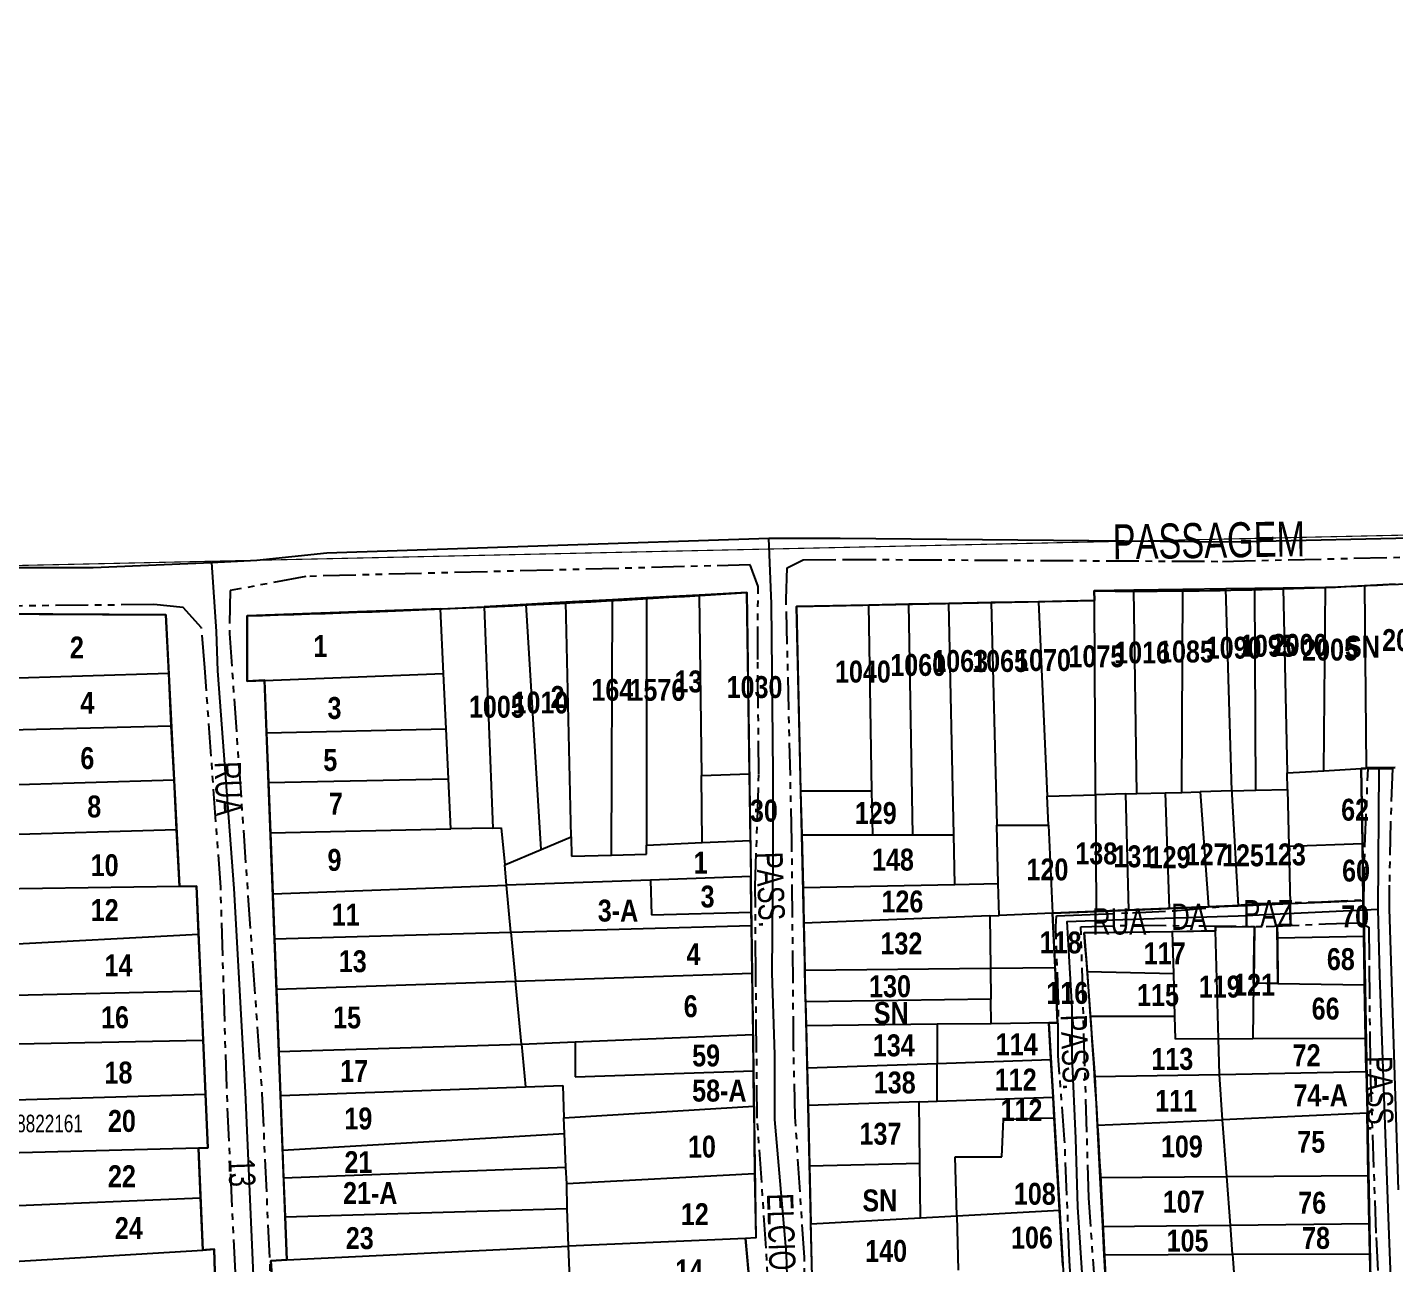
# Model space of a CAD drawing. Extents: x 204256 to 207861, y 4845615 to 4848347.
# Drawn here: x 205005 to 205161, y 4847486.8 to 4847627.9 of the extents above; entities that cross this region are included whole.
import ezdxf
from ezdxf.enums import TextEntityAlignment as Align

# ---------------------------------------------------------------- set-up
doc = ezdxf.new("R2010")
doc.units = 0
doc.header["$LTSCALE"] = 1.5
doc.header["$MEASUREMENT"] = 0
doc.linetypes.add('PHANTOMX2', pattern=[5, 2.5, -0.5, 0.5, -0.5, 0.5, -0.5])
for name, color, linetype in [('CD-MALHA-LOTES', 40, 'CONTINUOUS'), ('CD_TXT_QUADRA', 7, 'CONTINUOUS'), ('LM-LIM-SETOR-FISCAL', 7, 'CONTINUOUS'), ('RU-QUADRAS', 210, 'CONTINUOUS'), ('SV-EIXO-RUA-N-PAV', 6, 'CONTINUOUS'), ('SV-RUA-NAO-PAV-S-GUIA-C-GUIA', 7, 'PHANTOMX2'), ('SV-TXT-ROD-FED', 7, 'CONTINUOUS'), ('SV-TXT-RUA-N-PAV-S-GUIA-C-GUIA', 7, 'CONTINUOUS'), ('Th_NmrPort', 7, 'CONTINUOUS')]:
    doc.layers.add(name, color=color, linetype=linetype)
doc.styles.add('ARIAL', font='ARIAL.TTF')
doc.styles.get("Standard").update_dxf_attribs({"font": 'swisscbo.ttf'})
doc.linetypes.add('Limite', pattern='A,20,-3,[130,ltypeshp.shx,S=6.35,R=0,X=0,Y=0],-3,20', length=46)

msp = doc.modelspace()

# ---------------------------------------------------------------- linework, layer by layer
at = {"layer": 'CD-MALHA-LOTES', "linetype": 'Continuous'}
for p, q in [((205081.66, 4847563.11), (205075.62, 4847562.78)), ((205087.09, 4847563.4), (205081.66, 4847563.11)), ((205081.66, 4847563.11), (205081.9, 4847542.52)), ((205087.38, 4847542.71), (205087.09, 4847563.4)), ((205131.27, 4847563.65), (205126.74, 4847563.58)), ((205126.74, 4847563.58), (205126.75, 4847562.47)), ((205136.86, 4847563.73), (205131.27, 4847563.65)), ((205131.61, 4847540.45), (205131.27, 4847563.65)), ((205136.74, 4847540.59), (205136.86, 4847563.73)), ((205141.75, 4847563.81), (205136.86, 4847563.73)), ((205145.07, 4847563.86), (205141.75, 4847563.81)), ((205142.44, 4847540.75), (205141.75, 4847563.81)), ((205148.3, 4847563.91), (205145.07, 4847563.86)), ((205145.19, 4847540.83), (205145.07, 4847563.86)), ((205153.15, 4847563.98), (205148.3, 4847563.91)), ((205148.3, 4847563.91), (205148.75, 4847542.81)), ((205152.94, 4847543.05), (205153.15, 4847563.98)), ((205154.54, 4847564), (205153.15, 4847563.98)), ((205157.57, 4847564.17), (205154.54, 4847564)), ((205161.09, 4847564.36), (205157.57, 4847564.17)), ((205157.57, 4847564.17), (205157.79, 4847543.42)), ((205052.13, 4847561.52), (205030.04, 4847560.73)), ((205052.13, 4847561.52), (205057.12, 4847561.78)), ((205052.47, 4847554.17), (205052.13, 4847561.52)), ((205061.92, 4847562.04), (205057.12, 4847561.78)), ((205057.12, 4847561.78), (205058.09, 4847536.52)), ((205066.43, 4847562.28), (205061.92, 4847562.04)), ((205063.63, 4847534.07), (205061.92, 4847562.04)), ((205071.75, 4847562.57), (205066.43, 4847562.28)), ((205067.04, 4847535.5), (205066.43, 4847562.28)), ((205071.64, 4847533.42), (205071.75, 4847562.57)), ((205075.62, 4847562.78), (205071.75, 4847562.57)), ((205075.62, 4847562.78), (205075.62, 4847534.57)), ((205101, 4847561.96), (205092.74, 4847561.79)), ((205092.74, 4847561.79), (205093.23, 4847540.78)), ((205105.57, 4847562.05), (205101, 4847561.96)), ((205101.36, 4847540.78), (205101, 4847561.96)), ((205110.16, 4847562.14), (205105.57, 4847562.05)), ((205106.03, 4847535.73), (205105.57, 4847562.05)), ((205114.97, 4847562.24), (205110.16, 4847562.14)), ((205110.72, 4847535.73), (205110.16, 4847562.14)), ((205120.36, 4847562.34), (205114.97, 4847562.24)), ((205114.97, 4847562.24), (205115.62, 4847536.86)), ((205126.75, 4847562.47), (205120.36, 4847562.34)), ((205120.36, 4847562.34), (205121.37, 4847540.16)), ((205126.89, 4847540.31), (205126.75, 4847562.47)), ((205020.76, 4847560.86), (204999.07, 4847560.97)), ((205021.1, 4847554.21), (205020.76, 4847560.86)), ((205030.04, 4847560.73), (205030.04, 4847553.26)), ((204999.3, 4847553.53), (205021.1, 4847554.21)), ((205021.4, 4847548.18), (205021.1, 4847554.21)), ((205032.04, 4847553.36), (205052.47, 4847554.17)), ((205052.77, 4847547.83), (205052.47, 4847554.17)), ((205030.04, 4847553.26), (205032.04, 4847553.36)), ((205032.04, 4847553.36), (205032.27, 4847547.4)), ((204999.47, 4847547.62), (205021.4, 4847548.18)), ((205021.72, 4847542.02), (205021.4, 4847548.18)), ((205032.27, 4847547.4), (205052.77, 4847547.83)), ((205032.27, 4847547.4), (205032.49, 4847541.72)), ((205053.04, 4847542.14), (205052.77, 4847547.83)), ((205081.9, 4847542.52), (205087.38, 4847542.71)), ((205087.49, 4847535.09), (205087.38, 4847542.71)), ((205148.75, 4847542.81), (205152.94, 4847543.05)), ((205148.79, 4847540.93), (205148.75, 4847542.81)), ((205152.94, 4847543.05), (205157.21, 4847543.3)), ((205157.21, 4847543.3), (205157.79, 4847543.33)), ((205157.34, 4847534.76), (205157.21, 4847543.3)), ((205157.79, 4847543.33), (205157.79, 4847543.42)), ((205157.79, 4847543.42), (205161.09, 4847543.42)), ((204999.66, 4847541.36), (205021.72, 4847542.02)), ((205022, 4847536.36), (205021.72, 4847542.02)), ((205032.49, 4847541.72), (205053.04, 4847542.14)), ((205032.49, 4847541.72), (205032.71, 4847535.98)), ((205053.32, 4847536.42), (205053.04, 4847542.14)), ((205081.99, 4847534.85), (205081.9, 4847542.52)), ((205093.23, 4847540.78), (205093.35, 4847535.73)), ((205093.23, 4847540.78), (205101.36, 4847540.78)), ((205101.45, 4847535.73), (205101.36, 4847540.78)), ((205121.37, 4847540.16), (205126.89, 4847540.31)), ((205121.52, 4847536.86), (205121.37, 4847540.16)), ((205130.32, 4847540.41), (205126.89, 4847540.31)), ((205126.89, 4847540.31), (205126.97, 4847527)), ((205130.32, 4847540.41), (205131.61, 4847540.45)), ((205130.32, 4847540.41), (205130.66, 4847527.15)), ((205131.61, 4847540.45), (205134.85, 4847540.54)), ((205134.85, 4847540.54), (205136.74, 4847540.59)), ((205134.85, 4847540.54), (205135.28, 4847527.33)), ((205136.74, 4847540.59), (205138.81, 4847540.65)), ((205142.44, 4847540.75), (205138.81, 4847540.65)), ((205138.81, 4847540.65), (205139.77, 4847527.51)), ((205142.44, 4847540.75), (205145.19, 4847540.83)), ((205142.44, 4847540.75), (205142.45, 4847540.35)), ((205142.45, 4847540.35), (205143.17, 4847527.65)), ((205145.19, 4847540.83), (205148.79, 4847540.93)), ((205148.79, 4847540.93), (205148.93, 4847534.45)), ((205058.09, 4847536.52), (205053.32, 4847536.42)), ((205058.09, 4847536.52), (205059.06, 4847536.54)), ((205059.06, 4847536.54), (205059.45, 4847532.33)), ((205115.79, 4847530.17), (205115.62, 4847536.86)), ((205115.62, 4847536.86), (205121.52, 4847536.86)), ((205121.52, 4847536.86), (205121.98, 4847526.8)), ((204999.83, 4847535.69), (205022, 4847536.36)), ((205022.33, 4847529.85), (205022, 4847536.36)), ((205032.71, 4847535.98), (205053.32, 4847536.42)), ((205032.71, 4847535.98), (205032.98, 4847529)), ((205063.63, 4847534.07), (205067.04, 4847535.5)), ((205067.04, 4847535.5), (205067.09, 4847533.3)), ((205081.99, 4847534.85), (205087.49, 4847535.09)), ((205087.49, 4847535.09), (205087.54, 4847531)), ((205093.35, 4847535.73), (205101.45, 4847535.73)), ((205093.35, 4847535.73), (205093.5, 4847529.73)), ((205101.45, 4847535.73), (205106.03, 4847535.73)), ((205106.03, 4847535.73), (205110.72, 4847535.73)), ((205110.84, 4847530.08), (205110.72, 4847535.73)), ((205059.45, 4847532.33), (205063.63, 4847534.07)), ((205067.09, 4847533.3), (205071.64, 4847533.42)), ((205071.64, 4847533.42), (205075.62, 4847533.53)), ((205075.62, 4847534.57), (205081.99, 4847534.85)), ((205075.62, 4847533.53), (205075.62, 4847534.57)), ((205148.93, 4847534.45), (205157.34, 4847534.76)), ((205148.93, 4847534.45), (205149.09, 4847527.89)), ((205157.44, 4847528.23), (205157.34, 4847534.76)), ((205059.67, 4847529.98), (205059.45, 4847532.33)), ((205076.08, 4847530.58), (205059.67, 4847529.98)), ((205087.54, 4847531), (205076.08, 4847530.58)), ((205076.08, 4847530.58), (205076.19, 4847526.6)), ((205087.6, 4847526.92), (205087.54, 4847531)), ((205022.33, 4847529.85), (205001.46, 4847529.56)), ((205024.26, 4847529.88), (205022.33, 4847529.85)), ((205024.5, 4847524.42), (205024.26, 4847529.88)), ((205032.98, 4847529), (205059.67, 4847529.98)), ((205032.98, 4847529), (205033.17, 4847523.86)), ((205060.17, 4847524.62), (205059.67, 4847529.98)), ((205093.5, 4847529.73), (205110.84, 4847530.08)), ((205093.5, 4847529.73), (205093.59, 4847525.65)), ((205110.84, 4847530.08), (205115.79, 4847530.17)), ((205115.89, 4847526.55), (205115.79, 4847530.17)), ((205126.97, 4847527), (205130.66, 4847527.15)), ((205130.66, 4847527.15), (205135.28, 4847527.33)), ((205135.28, 4847527.33), (205139.77, 4847527.51)), ((205139.77, 4847527.51), (205143.17, 4847527.65)), ((205143.17, 4847527.65), (205149.09, 4847527.89)), ((205149.09, 4847527.89), (205157.44, 4847528.23)), ((205149.09, 4847527.89), (205149.15, 4847525.39)), ((205157.5, 4847524.18), (205157.44, 4847528.23)), ((205076.19, 4847526.6), (205087.6, 4847526.92)), ((205087.62, 4847525.39), (205087.6, 4847526.92)), ((205114.83, 4847526.51), (205093.59, 4847525.65)), ((205093.59, 4847525.65), (205093.72, 4847520.29)), ((205114.83, 4847526.51), (205115.89, 4847526.55)), ((205114.83, 4847526.51), (205114.91, 4847520.54)), ((205121.98, 4847526.8), (205115.89, 4847526.55)), ((205121.98, 4847526.8), (205126.97, 4847527)), ((205122.26, 4847520.62), (205121.98, 4847526.8)), ((205001.62, 4847523.19), (205024.5, 4847524.42)), ((205024.79, 4847517.95), (205024.5, 4847524.42)), ((205033.17, 4847523.86), (205060.17, 4847524.62)), ((205060.17, 4847524.62), (205087.62, 4847525.39)), ((205060.17, 4847524.62), (205060.69, 4847519.05)), ((205087.7, 4847519.95), (205087.62, 4847525.39)), ((205135.68, 4847524.69), (205125.6, 4847524.54)), ((205125.6, 4847524.54), (205125.92, 4847520.15)), ((205140.57, 4847524.77), (205135.68, 4847524.69)), ((205135.81, 4847519.93), (205135.68, 4847524.69)), ((205142.46, 4847525.22), (205140.56, 4847525.29)), ((205140.56, 4847525.29), (205140.57, 4847524.77)), ((205140.91, 4847512.46), (205140.57, 4847524.77)), ((205144.58, 4847525.23), (205142.46, 4847525.22)), ((205145.03, 4847525.24), (205144.58, 4847525.23)), ((205144.93, 4847518.82), (205145.03, 4847525.24)), ((205149.15, 4847525.39), (205147.63, 4847525.39)), ((205147.63, 4847525.39), (205147.64, 4847523.97)), ((205147.64, 4847523.97), (205157.5, 4847524.18)), ((205157.57, 4847519.12), (205157.5, 4847524.18)), ((205033.17, 4847523.86), (205033.39, 4847518.14)), ((205147.64, 4847523.97), (205147.68, 4847518.77)), ((205060.69, 4847519.05), (205087.7, 4847519.95)), ((205087.8, 4847512.96), (205087.7, 4847519.95)), ((205093.72, 4847520.29), (205114.91, 4847520.54)), ((205093.8, 4847516.7), (205093.72, 4847520.29)), ((205114.91, 4847520.54), (205122.26, 4847520.62)), ((205114.91, 4847520.54), (205114.95, 4847517)), ((205122.55, 4847514.28), (205122.26, 4847520.62)), ((205125.92, 4847520.15), (205126.29, 4847515.05)), ((205125.92, 4847520.15), (205135.81, 4847519.93)), ((205135.95, 4847515.05), (205135.81, 4847519.93)), ((205001.77, 4847517.39), (205024.79, 4847517.95)), ((205025.04, 4847512.29), (205024.79, 4847517.95)), ((205033.39, 4847518.14), (205060.69, 4847519.05)), ((205033.39, 4847518.14), (205033.67, 4847511)), ((205061.36, 4847511.84), (205060.69, 4847519.05)), ((205144.93, 4847518.82), (205144.84, 4847512.48)), ((205147.68, 4847518.77), (205144.93, 4847518.82)), ((205147.68, 4847518.77), (205157.58, 4847518.62)), ((205157.58, 4847518.62), (205157.57, 4847519.12)), ((205157.7, 4847512.55), (205157.58, 4847518.62)), ((205114.95, 4847517), (205093.8, 4847516.7)), ((205093.8, 4847516.7), (205093.87, 4847513.95)), ((205114.99, 4847514.19), (205114.95, 4847517)), ((205126.29, 4847515.05), (205135.95, 4847515.05)), ((205126.29, 4847515.05), (205126.8, 4847508.17)), ((205136.02, 4847512.43), (205135.95, 4847515.05)), ((205108.82, 4847514.12), (205093.87, 4847513.95)), ((205093.87, 4847513.95), (205093.98, 4847509.14)), ((205114.99, 4847514.19), (205108.82, 4847514.12)), ((205108.82, 4847514.12), (205108.82, 4847509.66)), ((205121.56, 4847514.27), (205114.99, 4847514.19)), ((205121.56, 4847514.27), (205122.55, 4847514.28)), ((205121.8, 4847510.11), (205121.56, 4847514.27)), ((205001.9, 4847511.84), (205025.04, 4847512.29)), ((205025.31, 4847506.13), (205025.04, 4847512.29)), ((205033.67, 4847511), (205061.36, 4847511.84)), ((205061.36, 4847511.84), (205067.5, 4847512.1)), ((205061.36, 4847511.84), (205061.81, 4847506.97)), ((205067.5, 4847512.1), (205087.8, 4847512.96)), ((205067.5, 4847512.1), (205067.5, 4847508.12)), ((205087.85, 4847508.82), (205087.8, 4847512.96)), ((205140.91, 4847512.46), (205136.02, 4847512.43)), ((205140.91, 4847512.46), (205144.84, 4847512.48)), ((205141.02, 4847508.39), (205140.91, 4847512.46)), ((205144.84, 4847512.48), (205157.7, 4847512.55)), ((205157.78, 4847508.75), (205157.7, 4847512.55)), ((205033.67, 4847511), (205033.86, 4847506)), ((205108.82, 4847509.66), (205121.8, 4847510.11)), ((205122.05, 4847505.81), (205121.8, 4847510.11)), ((205067.5, 4847508.12), (205087.85, 4847508.82)), ((205087.9, 4847504.79), (205087.85, 4847508.82)), ((205093.98, 4847509.14), (205108.82, 4847509.66)), ((205093.98, 4847509.14), (205094.08, 4847504.84)), ((205108.82, 4847505.35), (205108.82, 4847509.66)), ((205126.8, 4847508.17), (205141.02, 4847508.39)), ((205141.02, 4847508.39), (205157.78, 4847508.75)), ((205141.39, 4847503.23), (205141.02, 4847508.39)), ((205157.78, 4847508.75), (205157.87, 4847503.97)), ((205033.86, 4847506), (205061.81, 4847506.97)), ((205061.81, 4847506.97), (205066.07, 4847507.12)), ((205066.07, 4847507.12), (205066.21, 4847503.46)), ((205126.8, 4847508.17), (205127.09, 4847502.6)), ((205002.25, 4847505.46), (205025.31, 4847506.13)), ((205025.58, 4847500.01), (205025.31, 4847506.13)), ((205033.86, 4847506), (205034.1, 4847499.76)), ((205106.77, 4847505.28), (205094.08, 4847504.84)), ((205106.77, 4847505.28), (205108.82, 4847505.35)), ((205106.84, 4847498.28), (205106.77, 4847505.28)), ((205108.82, 4847505.35), (205122.05, 4847505.81)), ((205122.18, 4847503.43), (205122.05, 4847505.81)), ((205066.21, 4847503.46), (205087.9, 4847504.79)), ((205087.9, 4847504.79), (205087.98, 4847497.07)), ((205094.08, 4847504.84), (205094.25, 4847497.98)), ((205157.87, 4847503.97), (205141.39, 4847503.23)), ((205158.01, 4847496.85), (205157.87, 4847503.97)), ((205066.27, 4847501.65), (205066.21, 4847503.46)), ((205116.2, 4847498.99), (205116.37, 4847503.28)), ((205116.37, 4847503.28), (205122.18, 4847503.43)), ((205122.79, 4847492.91), (205122.18, 4847503.43)), ((205127.09, 4847502.6), (205141.39, 4847503.23)), ((205127.09, 4847502.6), (205127.39, 4847496.63)), ((205141.87, 4847496.74), (205141.39, 4847503.23)), ((205034.1, 4847499.76), (205066.27, 4847501.65)), ((205066.42, 4847497.81), (205066.27, 4847501.65)), ((205024.5, 4847499.98), (205002.63, 4847499.42)), ((205024.5, 4847499.98), (205025.58, 4847500.01)), ((205024.73, 4847494.32), (205024.5, 4847499.98)), ((205034.1, 4847499.76), (205034.22, 4847496.6)), ((205034.22, 4847496.6), (205066.42, 4847497.81)), ((205066.55, 4847495.91), (205066.42, 4847497.81)), ((205094.25, 4847497.98), (205106.84, 4847498.28)), ((205094.25, 4847497.98), (205094.4, 4847491.33)), ((205106.91, 4847492.02), (205106.84, 4847498.28)), ((205111.04, 4847492.25), (205110.88, 4847498.99)), ((205110.88, 4847498.99), (205116.2, 4847498.99)), ((205034.22, 4847496.6), (205034.39, 4847492.16)), ((205087.98, 4847497.07), (205066.55, 4847495.91)), ((205066.59, 4847493.11), (205066.55, 4847495.91)), ((205087.98, 4847497.07), (205088.1, 4847489.74)), ((205127.39, 4847496.63), (205141.87, 4847496.74)), ((205127.39, 4847496.63), (205127.68, 4847491.05)), ((205141.87, 4847496.74), (205158.01, 4847496.85)), ((205142.28, 4847491.21), (205141.87, 4847496.74)), ((205158.12, 4847491.38), (205158.01, 4847496.85)), ((205003.02, 4847493.41), (205024.73, 4847494.32)), ((205024.98, 4847488.36), (205024.73, 4847494.32)), ((205034.39, 4847492.16), (205066.59, 4847493.11)), ((205066.75, 4847488.8), (205066.59, 4847493.11)), ((205111.04, 4847492.25), (205122.79, 4847492.91)), ((205123.15, 4847486.6), (205122.79, 4847492.91)), ((205034.39, 4847492.16), (205034.58, 4847487.23)), ((205094.4, 4847491.33), (205106.91, 4847492.02)), ((205094.55, 4847485.3), (205094.4, 4847491.33)), ((205106.91, 4847492.02), (205111.04, 4847492.25)), ((205111.04, 4847492.25), (205111.19, 4847486.06)), ((205127.68, 4847491.05), (205142.28, 4847491.21)), ((205142.28, 4847491.21), (205158.12, 4847491.38)), ((205142.53, 4847487.88), (205142.28, 4847491.21)), ((205158.19, 4847487.94), (205158.12, 4847491.38)), ((205086.94, 4847489.69), (205066.75, 4847488.8)), ((205088.1, 4847489.74), (205086.94, 4847489.69)), ((205087.46, 4847483.77), (205086.94, 4847489.69)), ((205127.68, 4847491.05), (205127.85, 4847487.82)), ((205003.42, 4847487.03), (205024.98, 4847488.36)), ((205025.3, 4847488.38), (205024.98, 4847488.36)), ((205026.31, 4847488.44), (205025.3, 4847488.38)), ((205026.49, 4847482.18), (205026.31, 4847488.44)), ((205034.58, 4847487.23), (205066.75, 4847488.8)), ((205066.97, 4847483.09), (205066.75, 4847488.8)), ((205034.58, 4847487.23), (205032.76, 4847487.14)), ((205032.76, 4847487.14), (205033.14, 4847481.31)), ((205127.85, 4847487.82), (205142.53, 4847487.88)), ((205127.85, 4847487.82), (205128.18, 4847481.42)), ((205142.53, 4847487.88), (205158.19, 4847487.94)), ((205142.53, 4847487.88), (205142.57, 4847487.35)), ((205142.57, 4847487.35), (205142.94, 4847482.09)), ((205158.3, 4847482.8), (205158.19, 4847487.94))]:
    msp.add_line(p, q, dxfattribs=at)
at = {"layer": 'LM-LIM-SETOR-FISCAL', "linetype": 'Limite', "ltscale": 0.1, "const_width": 0.13, "flags": 128}
msp.add_lwpolyline([(204255.91, 4845774.54), (204446.84, 4845974), (204535.1, 4846039.96), (204560.77, 4846069.41), (204570.54, 4846097.54), (204632.4, 4846153.82), (204654.94, 4846153.05), (205078.23, 4846433.21), (204983.84, 4846565.04), (204273.38, 4846554.21), (204347.03, 4846594.12), (204378.32, 4846626.2), (204398.13, 4846660.67), (204526.98, 4846971.03), (204438.64, 4847114.19), (204402.08, 4847237.98), (204373.18, 4847447.79), (204373.2, 4847552.6), (204365.79, 4847552.5), (205446.22, 4847576.17), (205460.3, 4847496.97), (205556.14, 4847515.7), (205660.88, 4847539.89), (205654.63, 4847591.47), (205807.66, 4847598.84), (205876.3, 4847605.11), (205880.92, 4847594.37), (205947.96, 4847607.22), (205959.47, 4847609.16), (205968.56, 4847603.73), (205972.79, 4847599.34), (206017.95, 4847599.66), (206211.07, 4847610.99), (206253.35, 4847609.47), (206274.49, 4847604.21), (206283.85, 4847619.28), (206186.17, 4847750.07), (206524.96, 4848001.52), (206519.68, 4848013.26), (206960.49, 4848346.74), (206966.87, 4848336.83), (206987.16, 4848307.84), (207005.71, 4848281.99), (207017.4, 4848267.11), (206974.73, 4848235.13), (206955.48, 4848219.86), (206950.26, 4848216.07), (206955.58, 4848209.27), (206959.42, 4848202.77), (206982.67, 4848172.12), (206995.35, 4848155.22), (207005.92, 4848142.54), (207020.41, 4848120.82), (207031.95, 4848105.77), (207060.87, 4848065.4), (207066.5, 4848058.01), (207069.11, 4848053.33), (207069.26, 4848049.8), (207069.37, 4848045.04), (207075.04, 4848034.33), (207087.01, 4848019.05), (207090.77, 4848014.03), (207100.06, 4848001.48), (207111.59, 4847986.15), (207126.09, 4847965.9), (207130.37, 4847960.22), (207134.22, 4847955.66), (207145.03, 4847940.16), (207159.13, 4847921.36), (207169.47, 4847906.92), (207186.34, 4847883.83), (207193.03, 4847885.67), (207202.51, 4847892.47), (207242.67, 4847921.29), (207248.23, 4847915.4), (207260.72, 4847896.98), (207285.87, 4847860.83), (207310.76, 4847826.26), (207315.6, 4847819.35), (207328.91, 4847799.72), (207333.8, 4847793.43), (207340.01, 4847785.42), (207350.49, 4847771.92), (207365.1, 4847750.55), (207367.63, 4847745.51), (207368.81, 4847743.14), (207390.62, 4847713.26), (207400.06, 4847698.96), (207410.24, 4847685.38), (207427.79, 4847661.69), (207431.06, 4847656.73), (207440.44, 4847642.51), (207457.67, 4847619.01), (207463.75, 4847610.71), (207498.88, 4847562.81), (207506.17, 4847553.18), (207511.91, 4847545.61), (207531.85, 4847519.47), (207540.14, 4847507.78), (207556.36, 4847486.66), (207571.87, 4847465.34), (207564.83, 4847458.43), (207551.89, 4847445.71), (207534.74, 4847428.33), (207518.94, 4847409.14), (207499.11, 4847384.81), (207498.17, 4847383.65), (207496.47, 4847381.56), (207486.15, 4847368.88), (207482.26, 4847364.11), (207477.47, 4847358.01), (207465.6, 4847339.64), (207465.56, 4847339.57), (207453.37, 4847317.61), (207438.93, 4847286.56), (207430.8, 4847269.09), (207410.93, 4847225.64), (207406.21, 4847217.15), (207396.71, 4847200.13), (207391.02, 4847192.25), (207379.11, 4847175.75), (207360.52, 4847152.72), (207355.52, 4847146.52), (207336.47, 4847121.03), (207323.47, 4847103.64), (207318.06, 4847094.89), (207310.15, 4847082.08), (207305.19, 4847073.38), (207304.65, 4847072.43), (207303.79, 4847070.78), (207287.7, 4847039.93), (207271.61, 4847010.96), (207261.28, 4846991.91), (207237.73, 4846950.07), (207236, 4846947.01), (207246.02, 4846928.73), (207251.02, 4846918.92), (207261.83, 4846899.5), (207265.63, 4846893.3), (207284.85, 4846863.07), (207289.66, 4846855.66), (207307.47, 4846827.84), (207314.88, 4846816.63), (207320.06, 4846808.15), (207332.53, 4846791.25), (207339.11, 4846782.58), (207345.12, 4846773.87), (207348.76, 4846768.8), (207357.76, 4846756.36), (207363.08, 4846749.04), (207366.95, 4846743.73), (207375.37, 4846734.54), (207383.22, 4846728.41), (207384.7, 4846727.73), (207392.17, 4846724.3), (207394.9, 4846723.05), (207402.49, 4846720.73), (207417.51, 4846716.14), (207437.03, 4846709.56), (207455.89, 4846703.64), (207460.62, 4846701.8), (207464.4, 4846700.29), (207467.39, 4846699.09), (207481.11, 4846693.55), (207488.13, 4846690.92), (207492.95, 4846689.16), (207510.17, 4846679.84), (207529.47, 4846668.22), (207543.72, 4846659.45), (207561.49, 4846646.95), (207570.84, 4846639.98), (207577.05, 4846635.29), (207586.86, 4846628.1), (207606.11, 4846612.63), (207623.66, 4846599.69), (207639.45, 4846588.94), (207662.08, 4846572.67), (207671.27, 4846565.58), (207685.28, 4846561.61), (207697.24, 4846558.13), (207709.78, 4846554.65), (207731.23, 4846549.14), (207735.6, 4846547.91), (207745.02, 4846545.25), (207762.81, 4846541.24), (207775.65, 4846538.39), (207787.75, 4846535.54), (207783.77, 4846513.63), (207781.5, 4846502.37), (207779.56, 4846492.81), (207778.5, 4846480), (207783.13, 4846476.08), (207788.36, 4846474.34), (207788.71, 4846474.22), (207798.97, 4846471.45), (207842.08, 4846460.36), (207844.37, 4846459.93), (207847.21, 4846459.39), (207851.95, 4846457.87), (207854.6, 4846457.02), (207858.96, 4846455.96), (207860.74, 4846451.34), (207859.67, 4846437.09), (207856.83, 4846420), (207854.33, 4846403.63), (207846.53, 4846396.15), (207836.81, 4846356.4), (207833.21, 4846341.98), (207827.16, 4846317.88), (207806.6, 4846238.03), (207795.3, 4846194.29), (207792.57, 4846183.36), (207787.76, 4846165.39), (207754.01, 4846025.3), (207739.36, 4845961), (207739.21, 4845960.34), (207737.77, 4845953.31), (207733.28, 4845938.2), (207726.95, 4845910.14), (207723, 4845891.36), (207741.21, 4845886.65), (207760.55, 4845879.79), (207773.24, 4845875.33), (207781.18, 4845873.09), (207785.9, 4845871.77), (207797.77, 4845868.36), (207799.24, 4845867.93), (207814.84, 4845863.98), (207831.48, 4845857.74), (207850.72, 4845850.88), (207842.01, 4845830.09), (207833.57, 4845800.72), (207825.14, 4845777.91), (207814.83, 4845746.81), (207813.3, 4845742.3), (207812.54, 4845740.05), (207809.34, 4845729.53), (207804.2, 4845714.63), (207791.7, 4845677.75), (207783.5, 4845679.57), (207766.81, 4845685.02), (207754.43, 4845688.82), (207739.64, 4845691.3), (207722.13, 4845693.94), (207717.1, 4845694.68), (207690.08, 4845700.62), (207680.08, 4845702.89), (207670.03, 4845704.98), (207667.81, 4845700.16), (207660.99, 4845676.98), (207660.54, 4845673.8), (207657.39, 4845659.57), (207656.59, 4845656.53), (207655.95, 4845653.98), (207650.56, 4845639.59), (207647.27, 4845633.02), (207644.17, 4845622.85), (207641.37, 4845615.1), (207618.1, 4845615.4), (207601.33, 4845615.86), (207592.93, 4845615.82), (207543.69, 4845617.43), (207493.78, 4845618.83), (207471.28, 4845620.61), (207442.67, 4845621.38), (207409.05, 4845621.45), (207395.8, 4845621.64), (207345.61, 4845622.76), (207297.34, 4845623.66), (207294.87, 4845656.58), (207289.29, 4845728.51), (207262.54, 4845726.7), (207256.04, 4845726.92), (207223.17, 4845727.38), (207195.16, 4845729.67), (207135.61, 4845730.44), (207094.04, 4845731.93), (207071.52, 4845732.83), (207036.85, 4845734.18), (207004.87, 4845734.18), (206995.29, 4845734.45), (206955.41, 4845735.22), (205304.22, 4845806.54), (205065.89, 4845798.29), (204762.24, 4845774.02), (204255.91, 4845774.54)], close=True, dxfattribs=at)
at = {"layer": 'RU-QUADRAS', "color": 6, "linetype": 'Continuous'}
for points in [[(205161.07, 4847543.42), (205157.21, 4847543.3), (205158.42, 4847476.56), (205128.49, 4847475.35, 0.010408), (205125.6, 4847524.54), (205140.58, 4847524.77), (205140.56, 4847525.29), (205145.03, 4847525.24), (205144.94, 4847518.86), (205147.68, 4847518.77), (205147.63, 4847525.39), (205149.15, 4847525.39), (205149.07, 4847527.89), (205121.98, 4847526.8), (205122.55, 4847514.28), (205121.56, 4847514.27), (205123.75, 4847476.17), (205094.82, 4847473.85), (205092.74, 4847561.79), (205126.75, 4847562.47), (205126.74, 4847563.58, 0.017199), (205165.05, 4847564.57)], [(205033.9, 4847469.44), (205032.76, 4847487.14), (205034.58, 4847487.23), (205032.04, 4847553.4), (205030.04, 4847553.26), (205030.04, 4847560.73, 0.008988), (205087.09, 4847563.4), (205088.1, 4847489.74), (205086.94, 4847489.69), (205092.54, 4847426.74)]]:
    msp.add_lwpolyline(points, format="xyb", dxfattribs=at)
msp.add_lwpolyline([(204999.07, 4847560.97), (205020.76, 4847560.86), (205022.33, 4847529.89), (205024.26, 4847529.88), (205025.58, 4847500.01), (205024.5, 4847499.98), (205024.98, 4847488.36), (205026.31, 4847488.44), (205027.27, 4847455.17)], dxfattribs=at)
at = {"layer": 'SV-EIXO-RUA-N-PAV'}
for points in [[(204988.8, 4847566.3), (205001.52, 4847566.27), (205012.5, 4847566.25), (205025.99, 4847566.82), (205031.18, 4847567.09), (205039.16, 4847567.93), (205089.59, 4847569.61), (205097.73, 4847569.61), (205142.35, 4847569.19), (205190.21, 4847570.24), (205220.76, 4847570.45), (205260.85, 4847571.55), (205283.74, 4847572.13), (205314.08, 4847574.23), (205361.94, 4847574.02), (205379.68, 4847574.65), (205383.12, 4847574.82), (205399.42, 4847575.49), (205418.94, 4847575.7), (205433.85, 4847575.7), (205444.35, 4847576.12), (205446.78, 4847576.07)], [(205163.07, 4847440.64), (205158.39, 4847439.58), (205151.68, 4847437.77), (205147, 4847437.62), (205127.39, 4847434.45), (205114.26, 4847432.64), (205098.87, 4847430.83), (205097.06, 4847430.83), (205094.79, 4847431.74), (205094.19, 4847434.15), (205093.59, 4847439.43), (205092.68, 4847448.94), (205092.53, 4847459.65), (205092.23, 4847466.82), (205092.08, 4847473.01), (205091.62, 4847487.94), (205090.27, 4847503.26), (205090.27, 4847510.65), (205089.96, 4847520.01), (205090.11, 4847533.29), (205090.11, 4847542.79), (205089.89, 4847562.11), (205089.59, 4847569.61)], [(205025.99, 4847566.82), (205026.51, 4847558.96), (205026.69, 4847554.47), (205028.55, 4847529.62), (205029.83, 4847506.38), (205030.76, 4847485.44), (205031.46, 4847468.51), (205031.87, 4847460.39), (205032.75, 4847429.57), (205033.21, 4847408.45), (205033.21, 4847392.28), (205033.62, 4847386.89), (205034.03, 4847381.13)], [(205163.13, 4847440.96), (205163.13, 4847448.72), (205161.34, 4847465.62), (205160.97, 4847475.38), (205160.34, 4847492.08), (205159.75, 4847507.99), (205159.35, 4847519.72), (205159.15, 4847527.26), (205159.27, 4847543.31)], [(205129.53, 4847435.32), (205128.89, 4847440.84), (205128.68, 4847449.32), (205127.41, 4847459.3), (205126.56, 4847466.93), (205126.13, 4847474.36), (205125.29, 4847486.88), (205124.86, 4847493.25), (205124.65, 4847501.1), (205124.22, 4847510.43), (205124.22, 4847515.95), (205123.63, 4847525.85), (205128.84, 4847526.06), (205143.16, 4847526.49), (205159.15, 4847527.26)]]:
    msp.add_lwpolyline(points, dxfattribs=at)
at = {"layer": 'SV-RUA-NAO-PAV-S-GUIA-C-GUIA'}
for points in [[(205093.89, 4847473.54), (205093.65, 4847487.52), (205092.61, 4847503.57), (205092.43, 4847511.31), (205092.23, 4847535), (205091.58, 4847562.63), (205091.68, 4847566.2), (205093.51, 4847567.14), (205098.09, 4847567.18), (205141.38, 4847566.95), (205190.23, 4847568.1), (205220.38, 4847568.5), (205256.36, 4847569.02)], [(205152.17, 4847435.51), (205152.05, 4847436.09), (205150.91, 4847436.12), (205146.56, 4847435.54), (205117.99, 4847431.31), (205093.31, 4847428.62), (205090.56, 4847448.79), (205090.51, 4847460.03), (205090.12, 4847473.7), (205089.29, 4847488.57), (205088.28, 4847503.41), (205088.11, 4847519.95), (205088.05, 4847529.89), (205088.46, 4847542.71), (205088.34, 4847555.75), (205088.37, 4847564.07), (205087.46, 4847566.54), (205036.75, 4847565.23), (205028.12, 4847563.61), (205028.04, 4847558.73), (205031.74, 4847506.22), (205033.45, 4847468.71), (205035.58, 4847408.27), (205035.19, 4847393)], [(205030.97, 4847392.35), (205030.19, 4847430.05), (205029.63, 4847460.91), (205028.71, 4847485.8), (205027.72, 4847506.94), (205027.04, 4847529.75), (205025.23, 4847554.79), (205024.86, 4847559.36), (205022.75, 4847561.7), (205019.42, 4847562.01), (204999.28, 4847561.82), (204997.63, 4847561.28), (204997.21, 4847561.04), (204996.79, 4847560.15), (204996.46, 4847559.25), (204996.46, 4847558.39), (204998.06, 4847520.08), (205000.44, 4847481.37), (205002.31, 4847444.41), (205003.26, 4847412.78), (205006.66, 4847385.56)], [(205124.55, 4847476.01), (205123.92, 4847487.12), (205123.36, 4847500.96), (205122.62, 4847510.51), (205122.65, 4847516.33), (205122.36, 4847525.28), (205122.42, 4847526.49), (205125.34, 4847526.63), (205131.12, 4847526.85), (205135.75, 4847527.06), (205141.45, 4847527.56), (205145.16, 4847527.92), (205151.93, 4847528.06), (205157.49, 4847528.34), (205157.63, 4847534.4), (205157.99, 4847543.31), (205160.77, 4847543.31), (205160.55, 4847537.18), (205160.41, 4847529.98), (205160.39, 4847527.28)], [(205127.46, 4847474.94), (205127.4, 4847476.09), (205126.11, 4847494.33), (205125.21, 4847525.26), (205131.19, 4847525.42), (205139.17, 4847525.35), (205146.37, 4847525.28), (205153.14, 4847525.57), (205157.06, 4847525.71), (205158.06, 4847525.21)], [(205158.06, 4847525.21), (205158.12, 4847520.78), (205158.22, 4847509.01), (205158.9, 4847489.77), (205159.63, 4847475.85)]]:
    msp.add_lwpolyline(points, dxfattribs=at)
at = {"layer": 'SV-TXT-ROD-FED'}
msp.add_lwpolyline([(205160.39, 4847527.28), (205161.41, 4847495.21)], dxfattribs=at)

# ---------------------------------------------------------------- texts
at = {"layer": 'CD_TXT_QUADRA', "linetype": 'Continuous', "style": 'ARIAL', "width": 0.7}
msp.add_text('338822161', height=2, dxfattribs=at).set_placement((205001.52, 4847501.8))
at = {"layer": 'SV-TXT-RUA-N-PAV-S-GUIA-C-GUIA', "style": 'ARIAL', "width": 0.7}
for s, height, rotation, p in [('PASSAGEM', 4, 1, (205128.88, 4847567.16)), ('RUA                                                13                    DE                         DEZEMBRO', 3, 272, (205026.33, 4847544.07)), ('PASS.', 3, 272, (205088.17, 4847533.74)), ('PASS.', 3, 272, (205122.89, 4847515.19)), ('PASS.', 3, 271, (205157.76, 4847510.47)), ('ELCIONE', 3, 272, (205089.37, 4847494.78))]:
    msp.add_text(s, height=height, rotation=rotation, dxfattribs=at).set_placement(p)
for s, p in [('RUA', (205126.49, 4847524.36)), ('DA', (205135.53, 4847524.9)), ('PAZ', (205143.75, 4847525.29))]:
    msp.add_text(s, height=3, dxfattribs=at).set_placement(p)
at = {"layer": 'Th_NmrPort', "color": 1}
for s, p in [('2', (205009.83, 4847557.12)), ('1', (205037.62, 4847557.28)), ('1090', (205139.46, 4847557.1)), ('1095', (205143.37, 4847557.32)), ('2000', (205146.99, 4847557.42)), ('SN', (205155.36, 4847557.21)), ('2010', (205159.6, 4847557.97)), ('1063', (205108.25, 4847555.58)), ('1065', (205112.81, 4847555.58)), ('1070', (205117.71, 4847555.69)), ('1075', (205123.8, 4847556.12)), ('1016', (205129.02, 4847556.55)), ('1085', (205134.02, 4847556.66)), ('2005', (205150.47, 4847556.88)), ('1040', (205097.15, 4847554.37)), ('1060', (205103.46, 4847555.13)), ('13', (205078.83, 4847553.25)), ('1030', (205084.78, 4847552.61)), ('1010', (205060.35, 4847550.84)), ('2', (205064.69, 4847551.48)), ('164', (205069.35, 4847552.29)), ('1576', (205073.69, 4847552.29)), ('4', (205011.02, 4847550.81)), ('3', (205039.23, 4847550.22)), ('1005', (205055.37, 4847550.36)), ('6', (205011.02, 4847544.5)), ('5', (205038.75, 4847544.28)), ('8', (205011.81, 4847538.98)), ('7', (205039.39, 4847539.3)), ('30', (205087.44, 4847538.5)), ('62', (205154.92, 4847538.61)), ('129', (205099.42, 4847538.23)), ('138', (205124.58, 4847533.62)), ('10', (205012.2, 4847532.28)), ('9', (205039.23, 4847532.88)), ('1', (205081.01, 4847532.56)), ('148', (205101.38, 4847532.91)), ('131', (205128.93, 4847533.29)), ('129', (205132.95, 4847533.18)), ('127', (205137.19, 4847533.51)), ('125', (205141.32, 4847533.4)), ('123', (205146.11, 4847533.51)), ('120', (205119.01, 4847531.79)), ('60', (205155.03, 4847531.66)), ('3', (205081.81, 4847528.7)), ('126', (205102.46, 4847528.13)), ('12', (205012.2, 4847527.15)), ('11', (205039.71, 4847526.62)), ('3-A', (205070.08, 4847527.1)), ('70', (205154.92, 4847526.44)), ('132', (205102.34, 4847523.35)), ('118', (205120.51, 4847523.46)), ('13', (205040.52, 4847521.32)), ('4', (205080.2, 4847522.12)), ('117', (205132.39, 4847522.23)), ('68', (205153.29, 4847521.56)), ('14', (205013.78, 4847520.84)), ('130', (205101.04, 4847518.46)), ('119', (205138.67, 4847518.42)), ('121', (205142.59, 4847518.63)), ('116', (205121.27, 4847517.7)), ('115', (205131.63, 4847517.45)), ('16', (205013.38, 4847514.92)), ('6', (205079.88, 4847516.18)), ('SN', (205101.58, 4847515.41)), ('66', (205151.55, 4847515.91)), ('15', (205039.87, 4847514.9)), ('114', (205115.5, 4847511.83)), ('59', (205080.85, 4847510.56)), ('134', (205101.47, 4847511.72)), ('72', (205149.38, 4847510.59)), ('17', (205040.68, 4847508.8)), ('113', (205133.26, 4847510.17)), ('18', (205013.78, 4847508.61)), ('138', (205101.58, 4847507.48)), ('112', (205115.39, 4847507.81)), ('58-A', (205080.85, 4847506.55)), ('74-A', (205149.48, 4847506.02)), ('112', (205116.05, 4847504.34)), ('111', (205133.7, 4847505.39)), ('20', (205014.17, 4847503.09)), ('19', (205041.16, 4847503.37)), ('137', (205099.95, 4847501.63)), ('10', (205080.37, 4847500.16)), ('109', (205134.35, 4847500.18)), ('75', (205149.91, 4847500.71)), ('21', (205041.16, 4847498.39)), ('22', (205014.17, 4847496.78)), ('21-A', (205041, 4847494.86)), ('108', (205117.57, 4847494.78)), ('SN', (205100.28, 4847494.02)), ('107', (205134.57, 4847493.88)), ('76', (205150.02, 4847493.76)), ('12', (205079.56, 4847492.45)), ('24', (205014.96, 4847490.86)), ('23', (205041.32, 4847489.72)), ('106', (205117.24, 4847489.78)), ('105', (205135, 4847489.43)), ('78', (205150.46, 4847489.74)), ('140', (205100.6, 4847488.26)), ('14', (205078.92, 4847486.03))]:
    msp.add_text(s, height=2.5, dxfattribs=at).set_placement(p, align=Align.MIDDLE_LEFT)

doc.saveas('drawing.dxf')
